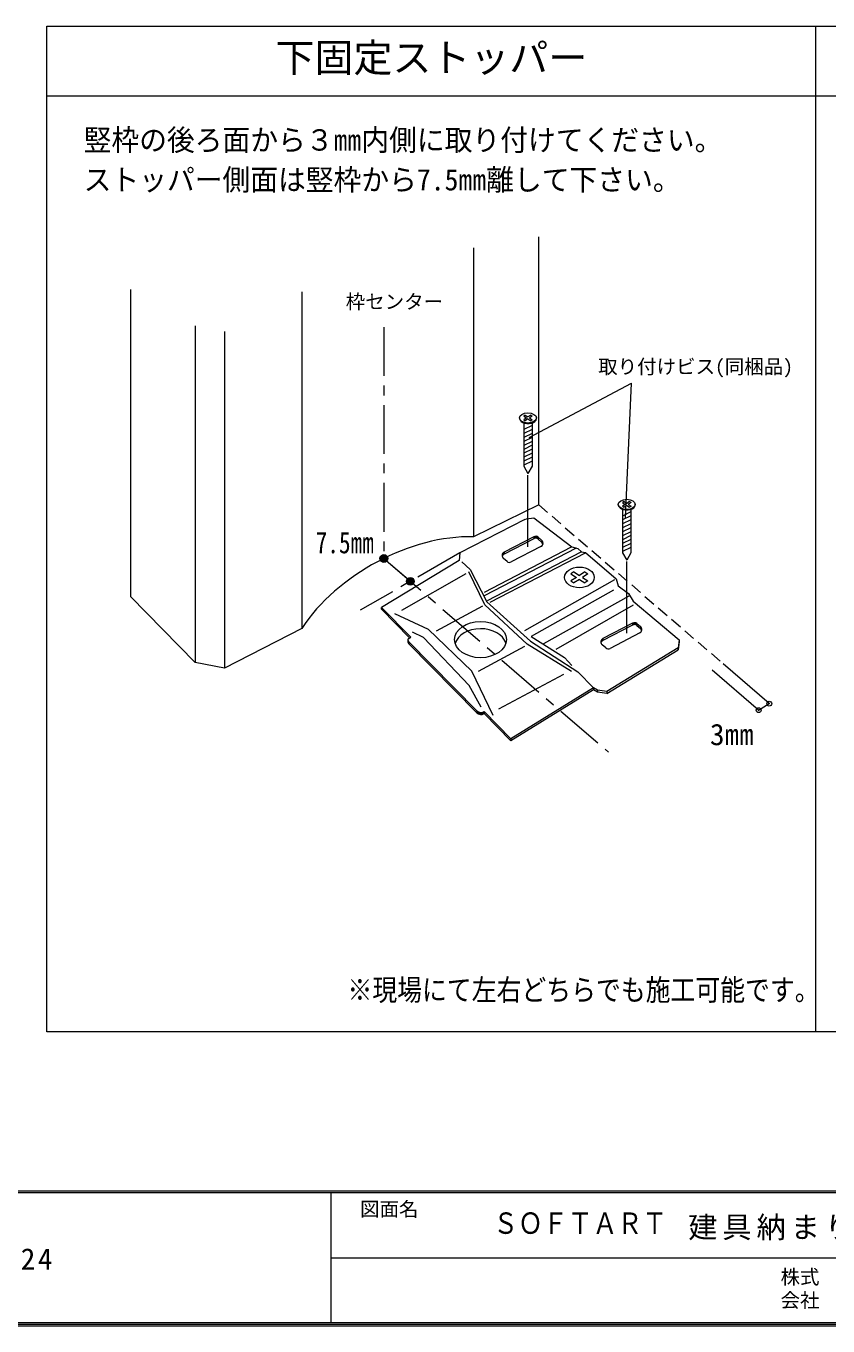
# Model space of a CAD drawing. Units: millimetres, scale not verified. Extents: x -973 to 977, y -763 to 696.
# Drawn here: x -155 to 257, y -701 to -33 of the extents above; entities that cross this region are included whole.
import ezdxf
from ezdxf.enums import TextEntityAlignment as Align

# ---------------------------------------------------------------- set-up
doc = ezdxf.new("R2010")
doc.units = ezdxf.units.MM
doc.header["$LTSCALE"] = 5
doc.header["$PDMODE"] = 32
doc.header["$PDSIZE"] = 2.5
doc.linetypes.add('CHAIN1', pattern=[8, 5, -1, 1, -1])
doc.linetypes.add('DASHED1', pattern=[1.8, 1.2, -0.6])
doc.layers.add('0-C_ハッチ', color=7, linetype='Continuous', lineweight=9)
doc.layers.add('F-1_枠', color=6, linetype='Continuous', lineweight=9)
doc.layers.add('F-0_補助線', color=7, linetype='Continuous')
doc.layers.add('F-A_文字', color=7, linetype='Continuous')
doc.styles.add('HGP明朝B', font='')
doc.styles.add('ＭＳ ゴシック', font='')
doc.styles.get('HGP明朝B').set_extended_font_data('HGP明朝B')
doc.styles.get('ＭＳ ゴシック').set_extended_font_data('MS Gothic')

msp = doc.modelspace()

# ---------------------------------------------------------------- hatches: boundary and pattern name
at = {"layer": '0-C_ハッチ'}
for points in [[(30.882, -306.616, 1), (26.882, -306.616, 1)], [(44.477, -318.352, 1), (40.477, -318.352, 1)]]:
    msp.add_hatch(color=256, dxfattribs=at).paths.add_polyline_path(points)

# ---------------------------------------------------------------- linework, layer by layer
at = {"layer": '0-C_ハッチ', "color": 3}
for p, q in [((-144.125, -549.667), (-144.125, -33.15)), ((-144.125, -33.15), (645.475, -33.15)), ((250.675, -549.667), (250.675, -33.15)), ((645.475, -69.15), (-144.125, -69.15)), ((645.475, -549.667), (-144.125, -549.667))]:
    msp.add_line(p, q, dxfattribs=at)
at = {"layer": '0-C_ハッチ', "color": 2}
for p, q in [((108.395, -279.065), (108.395, -141.482)), ((74.819, -147.102), (74.819, -295.536)), ((-101.155, -168.469), (-101.155, -326.109)), ((-13.26, -169.632), (-13.26, -342.512)), ((-67.978, -187.094), (-67.978, -359.974)), ((-52.841, -190.005), (-52.841, -362.885)), ((108.395, -279.065), (74.819, -295.536)), ((-13.26, -342.512), (-52.841, -362.885))]:
    msp.add_line(p, q, dxfattribs=at)
at = {"layer": '0-C_ハッチ', "color": 4, "linetype": 'CHAIN1'}
for p, q in [((28.882, -187.866), (28.882, -306.616)), ((67.888, -303.68), (16.679, -333.246)), ((28.882, -306.616), (144.209, -406.169))]:
    msp.add_line(p, q, dxfattribs=at)
at = {"layer": '0-C_ハッチ', "color": 4}
for p, q in [((103.407, -244.494), (156.038, -216.661)), ((152.819, -285.543), (156.038, -216.661)), ((28.882, -306.616), (42.477, -318.352)), ((221.247, -384.521), (197.411, -363.945)), ((226.696, -381.185), (203.109, -360.825)), ((221.247, -384.521), (226.696, -381.185))]:
    msp.add_line(p, q, dxfattribs=at)
at = {"layer": '0-C_ハッチ'}
for p, q in [((101.449, -233.063), (100.666, -233.566)), ((100.666, -233.566), (102.057, -234.46)), ((101.449, -233.063), (102.84, -233.957)), ((104.231, -233.063), (102.84, -233.957)), ((105.013, -233.566), (103.622, -234.46)), ((104.231, -233.063), (105.013, -233.566)), ((102.057, -234.46), (100.666, -235.354)), ((100.666, -235.354), (101.449, -235.857)), ((100.671, -236.95), (100.671, -259.298)), ((105.008, -238.365), (100.671, -240.444)), ((102.84, -234.963), (101.449, -235.857)), ((102.84, -234.963), (104.231, -235.857)), ((103.622, -234.46), (105.013, -235.354)), ((105.013, -235.354), (104.231, -235.857)), ((105.008, -236.988), (105.008, -259.298)), ((105.008, -240.393), (100.671, -242.471)), ((105.008, -242.42), (100.671, -244.498)), ((105.008, -244.447), (100.671, -246.526)), ((105.008, -246.474), (100.671, -248.553)), ((105.008, -248.502), (100.671, -250.58)), ((105.008, -250.529), (100.671, -252.607)), ((105.008, -252.556), (100.671, -254.635)), ((105.008, -254.583), (100.671, -256.662)), ((105.008, -256.611), (100.671, -258.689)), ((100.671, -259.298), (102.84, -263.054)), ((105.008, -259.298), (102.84, -263.054)), ((102.84, -300.616), (102.84, -263.829)), ((152.161, -277.44), (151.378, -277.943)), ((151.378, -277.943), (152.769, -278.838)), ((152.769, -278.838), (151.378, -279.732)), ((151.378, -279.732), (152.161, -280.235)), ((152.161, -277.44), (153.552, -278.335)), ((153.552, -279.341), (152.161, -280.235)), ((154.943, -277.44), (153.552, -278.335)), ((153.552, -279.341), (154.943, -280.235)), ((155.726, -277.943), (154.335, -278.838)), ((154.335, -278.838), (155.726, -279.732)), ((154.943, -277.44), (155.726, -277.943)), ((155.726, -279.732), (154.943, -280.235)), ((101.205, -286.606), (67.888, -303.68)), ((151.384, -281.328), (151.384, -303.676)), ((155.721, -282.743), (151.384, -284.821)), ((155.721, -284.77), (151.384, -286.849)), ((155.721, -286.798), (151.384, -288.876)), ((155.721, -281.366), (155.721, -303.676)), ((155.721, -288.825), (151.384, -290.903)), ((155.721, -290.852), (151.384, -292.93)), ((155.721, -292.879), (151.384, -294.958)), ((105.836, -295.46), (90.629, -303.341)), ((105.836, -296.46), (90.629, -304.341)), ((105.836, -295.46), (105.836, -296.46)), ((106.247, -295.301), (106.247, -296.301)), ((106.489, -295.253), (106.489, -296.253)), ((106.756, -295.236), (106.756, -296.236)), ((107.048, -295.257), (107.048, -296.257)), ((107.319, -295.316), (107.319, -296.316)), ((108.037, -295.7), (109.851, -297.213)), ((108.037, -295.7), (108.037, -296.7)), ((108.037, -296.7), (109.851, -298.213)), ((155.721, -294.907), (151.384, -296.985)), ((155.721, -296.934), (151.384, -299.012)), ((155.721, -298.961), (151.384, -301.04)), ((127.607, -301.301), (80.36, -325.847)), ((125.023, -300.902), (80.428, -324.07)), ((129.926, -303.338), (81.829, -328.325)), ((132.149, -303.89), (83.23, -329.304)), ((89.72, -304.306), (89.72, -305.306)), ((89.921, -303.955), (89.921, -304.955)), ((92.081, -308.166), (90.268, -306.652)), ((90.629, -303.341), (90.629, -304.341)), ((109.49, -300.525), (94.283, -308.406)), ((155.721, -300.988), (151.384, -303.067)), ((151.384, -303.676), (153.552, -307.432)), ((155.721, -303.676), (153.552, -307.432)), ((126.454, -313.552), (124.889, -314.558)), ((126.454, -313.552), (129.236, -315.34)), ((132.018, -313.552), (129.236, -315.34)), ((132.018, -313.552), (133.584, -314.558)), ((153.552, -344.994), (153.552, -308.207)), ((70.975, -314.483), (37.853, -333.374)), ((101.149, -343.566), (147.432, -317.462)), ((124.889, -314.558), (127.671, -316.347)), ((127.671, -316.347), (124.889, -318.135)), ((124.889, -318.135), (126.454, -319.141)), ((129.236, -317.353), (126.454, -319.141)), ((129.236, -317.353), (132.018, -319.141)), ((133.584, -314.558), (130.802, -316.347)), ((130.802, -316.347), (133.584, -318.135)), ((133.584, -318.135), (132.018, -319.141)), ((146.81, -322.925), (104.498, -346.789)), ((154.572, -325.979), (110.88, -350.486)), ((27.599, -332.736), (42.062, -347.428)), ((79.585, -331.196), (55.738, -344.022)), ((156.769, -330.671), (117.21, -353.404)), ((156.548, -339.838), (141.341, -347.719)), ((156.548, -339.838), (156.548, -340.838)), ((156.96, -339.679), (156.96, -340.679)), ((157.202, -339.631), (157.202, -340.631)), ((157.468, -339.613), (157.468, -340.613)), ((157.76, -339.635), (157.76, -340.635)), ((158.031, -339.694), (158.031, -340.694)), ((158.75, -340.078), (160.563, -341.591)), ((158.75, -340.078), (158.75, -341.078)), ((41.681, -347.662), (42.675, -347.051)), ((156.548, -340.838), (141.341, -348.719)), ((160.202, -344.902), (144.995, -352.783)), ((158.75, -341.078), (160.563, -342.591)), ((41.205, -348.514), (41.205, -349.514)), ((41.322, -348.983), (41.322, -349.983)), ((41.481, -349.204), (41.481, -350.204)), ((41.492, -349.215), (76.599, -384.877)), ((41.492, -350.215), (76.599, -385.877)), ((41.734, -349.461), (41.734, -350.461)), ((101.147, -351.918), (77.3, -364.747)), ((140.433, -348.684), (140.433, -349.684)), ((140.633, -348.333), (140.633, -349.333)), ((142.794, -352.543), (140.98, -351.03)), ((141.341, -347.719), (141.341, -348.719)), ((85.044, -387.213), (73.949, -364.555)), ((121.057, -366.137), (87.702, -384.081)), ((136.426, -373.136), (94.032, -399.219)), ((136.426, -373.136), (136.426, -374.136)), ((136.426, -374.136), (94.031, -400.217)), ((76.599, -384.877), (76.599, -385.877)), ((77.133, -385.307), (77.133, -386.307)), ((77.661, -385.572), (77.661, -386.572)), ((78.275, -385.736), (78.275, -386.736)), ((78.97, -385.763), (78.97, -386.763)), ((79.603, -385.644), (79.603, -386.644)), ((80.338, -385.309), (94.032, -399.219)), ((80.338, -385.309), (80.338, -386.309)), ((80.338, -386.309), (94.031, -400.217)), ((94.032, -399.219), (94.032, -400.217))]:
    msp.add_line(p, q, dxfattribs=at)
at = {"layer": '0-C_ハッチ', "linetype": 'DASHED1'}
msp.add_line((108.395, -279.065), (203.109, -360.825), dxfattribs=at)
at = {"layer": '0-C_ハッチ'}
for points in [[(101.205, -286.606), (102.025, -286.185), (105.903, -285.674), (125.414, -300.699), (128.514, -301.453), (130.271, -303.158), (132.452, -303.603), (148.082, -317.096), (149.223, -320.71), (154.448, -324.571), (156.769, -328.627), (180.447, -348.476), (179.92, -352.564), (143.361, -374.945), (138.475, -374.221), (136.426, -373.136)], [(67.888, -303.68), (67.526, -307.608), (27.599, -331.736)], [(68.831, -308.378), (73.099, -312.259), (81.708, -328.973), (104.167, -349.148), (128.385, -364.909), (136.426, -373.136)], [(125.148, -364.62), (102.508, -350.579), (80.76, -330.392), (72.497, -313.525)], [(27.599, -332.736), (27.599, -331.736), (42.675, -347.051)], [(34.419, -334.826), (51.542, -342.967), (73.949, -364.555)], [(78.82, -382.983), (72.606, -371.793), (49.258, -347.254), (43.501, -344.505)], [(104.498, -346.789), (121.667, -357.434), (125.424, -361.633)], [(143.361, -375.945), (179.92, -353.564), (179.92, -352.564)], [(180.447, -348.476), (180.447, -349.476), (179.92, -353.564)], [(138.475, -374.221), (138.475, -375.221), (136.426, -374.136)], [(143.361, -374.945), (143.361, -375.945), (138.475, -375.221)]]:
    msp.add_lwpolyline(points, dxfattribs=at)
at = {"layer": '0-C_ハッチ', "color": 2}
msp.add_lwpolyline([(-52.841, -362.885), (-67.978, -359.974), (-101.155, -326.109)], dxfattribs=at)
at = {"layer": '0-C_ハッチ'}
for centre in [(28.882, -306.616), (42.477, -318.352)]:
    msp.add_circle(centre, 2, dxfattribs=at)
for centre, radius, start, end in [((106.756, -297.236), 2, 50.15987, 117.39493), ((106.756, -298.236), 2, 50.15987, 117.39493), ((108.57, -298.749), 2, 297.39493, 50.15987), ((108.57, -299.749), 2, 20.7554, 50.15987), ((91.549, -305.117), 2, 117.39493, 230.15987), ((91.549, -306.117), 2, 117.39493, 165.52249), ((93.363, -306.63), 2, 230.15987, 297.39493), ((157.468, -341.613), 2, 50.15987, 117.39493), ((157.468, -342.613), 2, 50.15987, 117.39493), ((159.282, -343.127), 2, 297.39493, 50.15987), ((159.282, -344.127), 2, 20.7554, 50.15987), ((42.205, -348.514), 1, 121.6015, 224.55109), ((42.205, -349.514), 1, 180, 224.55109), ((142.261, -349.494), 2, 117.39493, 230.15987), ((142.261, -350.494), 2, 117.39493, 165.52249), ((144.075, -351.008), 2, 230.15987, 297.39493), ((78.737, -382.772), 3, 224.55109, 302.26296), ((78.737, -383.772), 3, 224.55109, 302.26296)]:
    msp.add_arc(centre, radius, start, end, dxfattribs=at)
for centre, major_axis, ratio in [((102.84, -234.46), (4.359, 0), 0.6), ((153.552, -278.838), (4.359, 0), 0.6), ((129.236, -316.347), (7.619, 0), 0.7), ((78.477, -348.299), (13.283, 0), 0.7)]:
    msp.add_ellipse(centre, major_axis=major_axis, ratio=ratio, dxfattribs=at)
for centre, major_axis, ratio, start_param, end_param in [((102.894, -234.701), (4.359, 0), 0.6, 3.2305959, 6.4650604), ((153.607, -279.078), (4.359, 0), 0.6, 3.2305959, 6.4650604), ((78.528, -352.019), (13.283, 0), 0.7, 0.2111187, 2.9497865)]:
    msp.add_ellipse(centre, major_axis=major_axis, ratio=ratio, start_param=start_param, end_param=end_param, dxfattribs=at)
at = {"layer": '0-C_ハッチ', "color": 2}
msp.add_ellipse((44.728, -347.615), major_axis=(63.518, 35.552), ratio=0.6, start_param=0.7810445, end_param=2.292833, dxfattribs=at)
at = {"layer": '0-C_ハッチ', "color": 4}
for p in [(226.696, -381.185), (221.247, -384.521)]:
    msp.add_point(p, dxfattribs=at)
at = {"layer": 'F-1_枠'}
for p, q in [((976.653, -631.667), (-973.347, -631.667)), ((976.653, -632.5), (-973.347, -632.5)), ((1.653, -632.5), (1.653, -699.167)), ((1.653, -665.833), (974.986, -665.834)), ((976.653, -699.167), (-973.347, -699.167)), ((976.653, -700), (-973.347, -700)), ((976.653, -700.833), (-973.347, -700.833))]:
    msp.add_line(p, q, dxfattribs=at)

# ---------------------------------------------------------------- texts
at = {"layer": '0-C_ハッチ', "style": 'ＭＳ ゴシック'}
for s, height, p in [('下固定ストッパー', 14.66, (-26.725, -61.15)), ('枠センター', 7.331, (9.311, -180.582)), ('取り付けビス(同梱品)', 7.331, (138.87, -213.936)), ('3㎜', 11, (196.267, -405.813))]:
    msp.add_text(s, height=height, dxfattribs=at).set_placement(p, align=Align.BOTTOM_LEFT)
for s, width, p in [('竪枠の後ろ面から３㎜内側に取り付けてください。', 0.95, (-125.216, -100.478)), ('ストッパー側面は竪枠から7.5㎜離して下さい。', 0.95, (-125.216, -120.878)), ('7.5㎜', 0.8, (-6.157, -307.27)), ('※現場にて左右どちらでも施工可能です。', 0.85, (10.209, -536.989))]:
    msp.add_text(s, height=11, dxfattribs=dict(at, width=width)).set_placement(p, align=Align.BOTTOM_LEFT)
at = {"layer": 'F-0_補助線', "style": 'HGP明朝B', "width": 0.85}
msp.add_text('ＳＯＦＴＡＲＴ', height=11, dxfattribs=at).set_placement((84.986, -656.798), align=Align.BOTTOM_LEFT)
at = {"layer": 'F-0_補助線', "insert": (185.035, -656.798), "char_height": 11, "attachment_point": 7, "style": 'ＭＳ ゴシック'}
msp.add_mtext('\\T1.17;建具納まり図', dxfattribs=at)
at = {"layer": 'F-A_文字', "style": 'ＭＳ ゴシック'}
for s, p in [('図面名', (16.653, -646.667)), ('株式', (232.486, -681.5)), ('会社', (232.486, -693.5))]:
    msp.add_text(s, height=7.331, dxfattribs=at).set_placement(p, align=Align.BOTTOM_LEFT)
at = {"layer": 'F-A_文字', "insert": (-847.938, -673.333), "char_height": 11, "attachment_point": 7, "style": 'ＭＳ ゴシック'}
msp.add_mtext('\\T1.18;ソフトアート\u3000クローゼットドア\u3000固定枠\u3000３方枠（下枠なし）\\~ドアＨ８尺\u3000枠外Ｗ724', dxfattribs=at)

doc.saveas('drawing.dxf')
